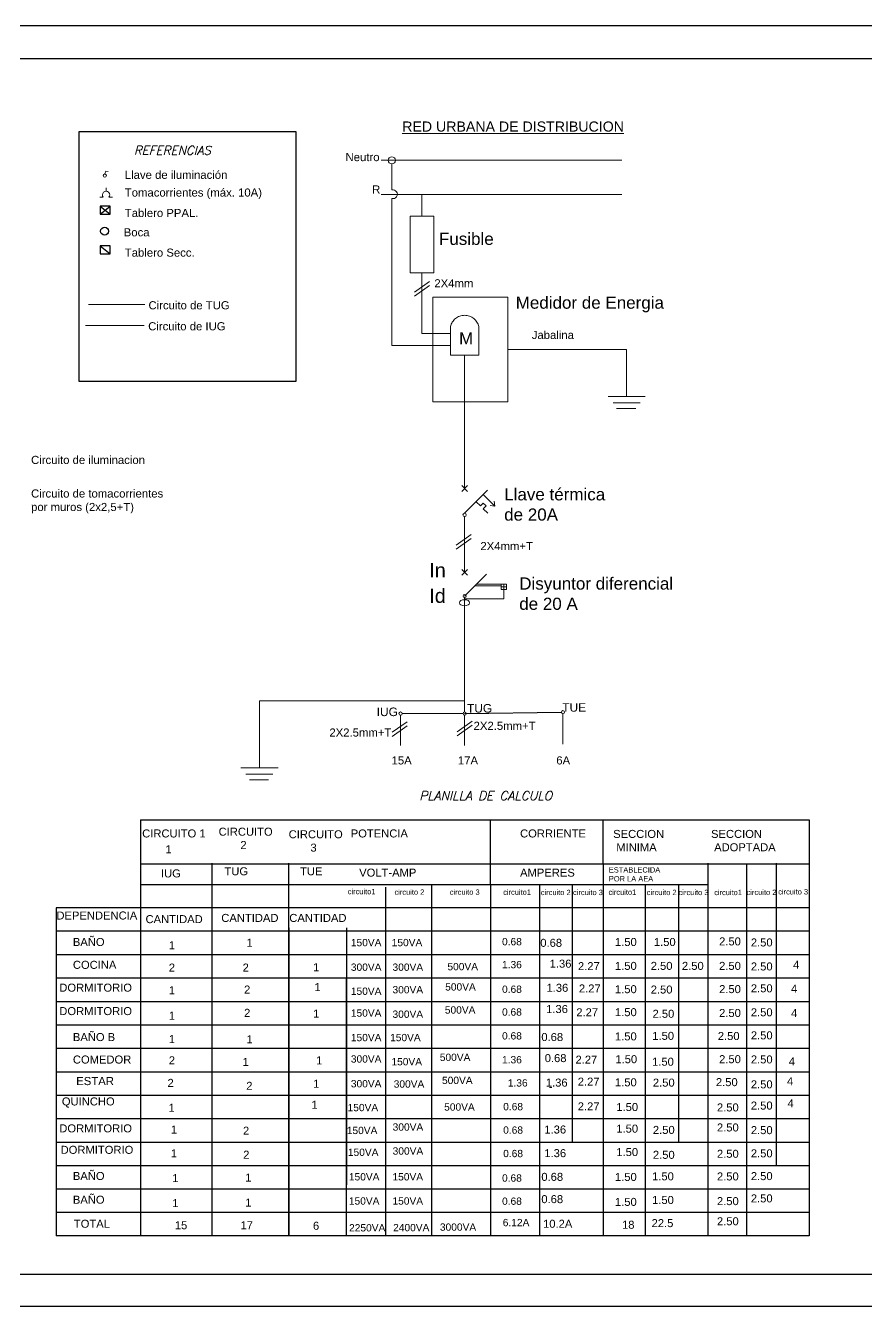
# Model space of a CAD drawing. Header units: millimetres. Extents: x 1356 to 2849, y 1307 to 1361.
# Drawn here: x 2808.37 to 2829.12, y 1326.13 to 1357.75 of the extents above; entities that cross this region are included whole.
import ezdxf

# ---------------------------------------------------------------- set-up
doc = ezdxf.new("R2010")
doc.units = ezdxf.units.MM
doc.linetypes.add('ACAD_ISO04W100', pattern=[30, 24, -3, 0, -3])
doc.linetypes.add('TRAZO_Y_PUNTO2', pattern=[12.7, 6.35, -3.175, 0, -3.175])
for name, color, linetype in [('Cosas', 7, 'ACAD_ISO04W100'), ('Iluminacion', 5, 'Continuous'), ('Instalaciones electricas', 1, 'Continuous'), ('subterranea', 7, 'TRAZO_Y_PUNTO2'), ('texto', 7, 'Continuous')]:
    doc.layers.add(name, color=color, linetype=linetype)
doc.layers.add('Linea Fina', color=8, linetype='Continuous', lineweight=9)
doc.styles.add('CALLES', font='italict.shx', dxfattribs={"height": 0.6})
doc.styles.get("Standard").update_dxf_attribs({"font": 'arial.ttf'})

msp = doc.modelspace()

# ---------------------------------------------------------------- linework, layer by layer
for p, q in [((2788.81505, 1357.7507), (2849.31057, 1357.7507)), ((2848.46555, 1356.92976), (2806.31057, 1356.92976)), ((2810.21196, 1353.29234), (2810.21196, 1353.09234)), ((2810.46196, 1353.29234), (2810.21196, 1353.29234)), ((2810.21196, 1353.09234), (2810.46196, 1353.29234)), ((2810.21196, 1353.29234), (2810.46196, 1353.09234)), ((2810.46196, 1353.09234), (2810.46196, 1353.29234)), ((2810.21196, 1353.09234), (2810.46196, 1353.09234)), ((2810.21196, 1352.3139), (2810.21196, 1352.1139)), ((2810.46196, 1352.3139), (2810.21196, 1352.3139)), ((2810.21196, 1352.3139), (2810.46196, 1352.1139)), ((2810.46196, 1352.1139), (2810.46196, 1352.3139)), ((2810.21196, 1352.1139), (2810.46196, 1352.1139)), ((2819.20399, 1340.76686), (2821.59137, 1340.80203)), ((2811.20739, 1338.1438), (2827.70517, 1338.1438)), ((2811.20739, 1338.1438), (2811.20739, 1327.87733)), ((2819.84146, 1336.55032), (2819.84146, 1338.1438)), ((2822.62509, 1337.05753), (2822.62509, 1338.1438)), ((2827.70517, 1338.1438), (2827.70517, 1327.87733)), ((2811.20739, 1337.05753), (2827.70517, 1337.05753)), ((2812.96358, 1337.07455), (2812.96358, 1327.87733)), ((2814.86299, 1327.87733), (2814.86299, 1337.07455)), ((2822.62509, 1337.05753), (2822.62509, 1336.55032)), ((2825.21651, 1335.97126), (2825.21651, 1337.07455)), ((2826.15675, 1337.05753), (2826.15675, 1327.87733)), ((2811.20739, 1336.55032), (2814.86299, 1336.55032)), ((2814.86299, 1336.55032), (2816.18035, 1336.55032)), ((2816.15641, 1336.55032), (2825.21651, 1336.55032)), ((2817.26116, 1327.87733), (2817.26116, 1336.48324)), ((2818.39453, 1327.87733), (2818.39453, 1336.55032)), ((2819.84146, 1336.55032), (2819.84146, 1327.87733)), ((2821.05147, 1336.55032), (2821.05147, 1327.87733)), ((2822.62509, 1336.55032), (2822.62509, 1327.87733)), ((2823.65723, 1336.55032), (2823.65723, 1327.87733)), ((2811.10806, 1335.97126), (2809.12632, 1335.97126)), ((2809.12632, 1335.97126), (2809.12632, 1327.87733)), ((2827.70517, 1335.97126), (2809.70259, 1335.97126)), ((2825.21651, 1327.87733), (2825.21651, 1335.97126)), ((2826.15675, 1335.98828), (2826.15675, 1335.97126)), ((2811.10806, 1335.39219), (2809.12632, 1335.39219)), ((2827.70517, 1335.39219), (2809.70259, 1335.39219)), ((2814.86299, 1335.48107), (2814.86299, 1327.87733)), ((2827.70517, 1334.81313), (2809.12632, 1334.81313)), ((2827.70517, 1334.23407), (2809.12632, 1334.23407)), ((2827.70517, 1333.655), (2809.12632, 1333.655)), ((2827.70517, 1333.07594), (2809.12632, 1333.07594)), ((2827.70517, 1332.49688), (2809.12632, 1332.49688)), ((2827.70517, 1331.91781), (2809.12632, 1331.91781)), ((2827.70517, 1331.33875), (2809.12632, 1331.33875)), ((2827.70517, 1330.75969), (2809.12632, 1330.75969)), ((2827.70517, 1330.18062), (2809.12632, 1330.18062)), ((2827.70517, 1329.60156), (2809.12632, 1329.60156)), ((2827.70517, 1329.02682), (2809.12632, 1329.02682)), ((2827.70517, 1328.45208), (2809.12632, 1328.45208)), ((2827.70517, 1327.87733), (2809.12632, 1327.87733)), ((2792.86412, 1326.9307), (2848.46555, 1326.9307)), ((2849.31057, 1326.1332), (2788.81505, 1326.1332))]:
    msp.add_line(p, q)
at = {"lineweight": 9}
for p, q in [((2817.14825, 1354.42574), (2823.08135, 1354.42574)), ((2817.40823, 1354.33725), (2817.40823, 1353.69289)), ((2817.14825, 1353.58248), (2817.44946, 1353.58248)), ((2817.44946, 1353.58248), (2823.08135, 1353.58248)), ((2817.44946, 1353.58248), (2817.44946, 1353.58248)), ((2817.44946, 1353.58248), (2817.44946, 1353.58248)), ((2818.15224, 1353.58248), (2818.15224, 1353.04938)), ((2817.40823, 1353.4832), (2817.40823, 1349.85556)), ((2818.33628, 1351.43248), (2817.9682, 1351.17003)), ((2818.33628, 1351.3327), (2817.9682, 1351.07025)), ((2818.15224, 1351.6467), (2818.15224, 1350.15336)), ((2818.15224, 1350.15336), (2818.85399, 1350.15336)), ((2817.40823, 1349.85556), (2818.85399, 1349.85556)), ((2820.2674, 1349.75726), (2823.20187, 1349.75726)), ((2823.20187, 1349.75726), (2823.20187, 1348.59837)), ((2819.20399, 1349.61933), (2819.20399, 1346.65265)), ((2823.20187, 1348.59837), (2822.74385, 1348.59837)), ((2823.65988, 1348.59837), (2823.20187, 1348.59837)), ((2822.86681, 1348.43968), (2823.53149, 1348.43968)), ((2822.95543, 1348.29957), (2823.4281, 1348.29957)), ((2819.20399, 1346.65265), (2819.20399, 1346.32372)), ((2819.2747, 1346.39443), (2819.13328, 1346.25301)), ((2819.2747, 1346.25301), (2819.13328, 1346.39443)), ((2819.20399, 1345.71447), (2819.77176, 1346.28224)), ((2819.48788, 1345.99835), (2819.59371, 1345.89252)), ((2819.59371, 1345.89252), (2819.66414, 1345.96294)), ((2819.66414, 1345.96294), (2819.73456, 1345.89252)), ((2819.6654, 1346.17587), (2819.95239, 1345.88888)), ((2819.95239, 1345.88888), (2819.93544, 1346.007)), ((2819.73456, 1345.89252), (2819.66414, 1345.82209)), ((2819.66414, 1345.82209), (2819.77487, 1345.71136)), ((2819.95239, 1345.88888), (2819.83427, 1345.90583)), ((2819.20399, 1345.6315), (2819.20399, 1344.694)), ((2819.36588, 1345.18717), (2818.9978, 1344.92472)), ((2819.36588, 1345.08739), (2818.9978, 1344.82494)), ((2819.20399, 1344.694), (2819.20399, 1344.25095)), ((2819.2747, 1344.32166), (2819.13328, 1344.18024)), ((2819.2747, 1344.18024), (2819.13328, 1344.32166)), ((2819.20399, 1343.66917), (2819.74586, 1344.21103)), ((2819.45884, 1343.92401), (2820.10786, 1343.92401)), ((2819.49284, 1343.95801), (2820.12577, 1343.95801)), ((2819.49284, 1343.95801), (2820.12577, 1343.95801)), ((2820.10786, 1343.95801), (2820.10786, 1343.83142)), ((2820.23444, 1343.95801), (2820.10786, 1343.95801)), ((2820.10786, 1343.89472), (2820.23444, 1343.89472)), ((2820.10786, 1343.83142), (2820.23444, 1343.83142)), ((2820.17115, 1343.83142), (2820.17115, 1343.95801)), ((2820.17115, 1343.83142), (2820.17115, 1343.60105)), ((2819.20399, 1343.62925), (2819.20399, 1342.13882)), ((2819.20399, 1343.60105), (2820.17115, 1343.60105)), ((2819.20399, 1342.13882), (2819.20399, 1340.80678)), ((2819.20399, 1341.07891), (2814.1415, 1341.07891)), ((2814.1415, 1341.07891), (2814.1415, 1339.4283)), ((2817.62416, 1340.72695), (2817.62416, 1339.97695)), ((2819.16408, 1340.76686), (2817.66408, 1340.76686)), ((2819.38804, 1340.58295), (2819.01995, 1340.3205)), ((2819.20399, 1340.72695), (2819.20399, 1339.97695)), ((2821.63128, 1340.76212), (2821.63128, 1340.01212)), ((2817.78605, 1340.56716), (2817.41797, 1340.30471)), ((2817.78605, 1340.46738), (2817.41797, 1340.20493)), ((2819.38804, 1340.48317), (2819.01995, 1340.22072)), ((2814.1415, 1339.4283), (2813.68349, 1339.4283)), ((2814.59952, 1339.4283), (2814.1415, 1339.4283)), ((2813.80644, 1339.26961), (2814.47113, 1339.26961)), ((2813.89507, 1339.12951), (2814.36773, 1339.12951))]:
    msp.add_line(p, q, dxfattribs=at)
at = {"lineweight": 0}
for q in [(2817.40823, 1353.58248), (2817.54512, 1353.58248)]:
    msp.add_line((2817.40823, 1353.58248), q, dxfattribs=at)
msp.add_lwpolyline([(2809.69286, 1355.13366), (2815.04104, 1355.13366), (2815.04104, 1348.96148), (2809.69286, 1348.96148)], close=True)
at = {"lineweight": 9}
for points in [[(2817.85875, 1353.04938), (2818.44573, 1353.04938), (2818.44573, 1351.6467), (2817.85875, 1351.6467)], [(2818.42055, 1351.04954), (2820.2674, 1351.04954), (2820.2674, 1348.46498), (2818.42055, 1348.46498)]]:
    msp.add_lwpolyline(points, close=True, dxfattribs=at)
for centre, radius in [((2817.40823, 1354.42574), 0.08849), ((2819.20399, 1345.67298), 0.04149), ((2819.20399, 1343.66917), 0.03991), ((2817.62416, 1340.76686), 0.03991), ((2819.20399, 1340.76686), 0.03991), ((2821.63128, 1340.80203), 0.03991)]:
    msp.add_circle(centre, radius, dxfattribs=at)
msp.add_circle((2810.32093, 1352.67648), 0.0984)
at = {"lineweight": 0}
msp.add_arc((2817.43664, 1353.58805), 0.10863, 254.844037, 105.155963, dxfattribs=at)
at = {"lineweight": 9}
msp.add_ellipse((2819.20095, 1343.50188), major_axis=(-0.12659, 0), ratio=0.60138583, dxfattribs=at)
at = {"layer": 'Cosas', "lineweight": 9}
for p, q in [((2818.85399, 1349.61933), (2818.85399, 1350.31933)), ((2819.55399, 1349.61933), (2819.55399, 1350.31933)), ((2818.85399, 1349.61933), (2819.55399, 1349.61933)), ((2820.23444, 1343.83142), (2820.23444, 1343.95801))]:
    msp.add_line(p, q, dxfattribs=at)
msp.add_arc((2819.20399, 1350.24058), 0.35875, 12.680383, 167.319617, dxfattribs=at)
at = {"layer": 'Linea Fina'}
for p, q in [((2810.32662, 1354.08768), (2810.35214, 1354.15594)), ((2810.35214, 1354.15594), (2810.41162, 1354.14699)), ((2810.35626, 1353.6633), (2810.35626, 1353.75017)), ((2810.28937, 1353.51366), (2810.20017, 1353.51366)), ((2810.51236, 1353.51366), (2810.42316, 1353.51366))]:
    msp.add_line(p, q, dxfattribs=at)
at = {"layer": 'Linea Fina', "color": 1}
msp.add_line((2809.92193, 1350.86246), (2811.31278, 1350.86246), dxfattribs=at)
at = {"layer": 'Linea Fina', "color": 5}
msp.add_line((2809.85239, 1350.34866), (2811.29887, 1350.34866), dxfattribs=at)
at = {"layer": 'Linea Fina'}
msp.add_circle((2810.32662, 1354.04807), 0.0396, dxfattribs=at)
msp.add_arc((2810.35626, 1353.57353), 0.08978, 318.172483, 221.827517, dxfattribs=at)
at = {"layer": 'subterranea'}
for points in [[(2816.29107, 1335.48107), (2816.29107, 1327.87733), (2816.29107, 1337.07455)], [(2826.89137, 1337.07455), (2826.89137, 1335.97126)], [(2821.85706, 1336.55032), (2821.85706, 1327.87733)], [(2824.48428, 1336.55032), (2824.48428, 1327.87733)], [(2826.89137, 1335.97126), (2826.89137, 1327.87733)]]:
    msp.add_lwpolyline(points, dxfattribs=at)

# ---------------------------------------------------------------- texts
at = {"style": 'CALLES'}
msp.add_text('REFERENCIAS', height=0.2154653, rotation=359.923471, dxfattribs=at).set_placement((2811.0427, 1354.56539))
at = {"lineweight": 0, "attachment_point": 1}
for s, insert, char_height, width in [('{\\LRED URBANA DE DISTRIBUCION}', (2817.66438, 1355.38417), 0.25, 6.3589822), ('Neutro', (2816.26582, 1354.60485), 0.2, 0.1783168), ('R', (2816.92272, 1353.80575), 0.2, 0.2255293), ('Fusible ', (2818.57135, 1352.63735), 0.3, 0.7100397), ('2X4mm ', (2818.45725, 1351.48971), 0.2, 0.7100397), ('Medidor de Energia', (2820.46506, 1351.06226), 0.3, 7.8760099), ('Jabalina', (2820.86066, 1350.21351), 0.2, 2.3412067), ('Llave térmica de 20A', (2820.18044, 1346.33069), 0.3, 2.5377144), ('2X4mm+T ', (2819.5931, 1345.00231), 0.2, 0.7100397), ('In ', (2818.33201, 1344.48127), 0.35, 0.7100397), ('Disyuntor diferencial  de 20 A', (2820.55214, 1344.12844), 0.3, 4.1623142), ('Id ', (2818.33201, 1343.85118), 0.35, 0.7100397), ('IUG', (2817.03443, 1340.91581), 0.210556, 0.373758), ('TUG', (2819.26241, 1341.00299), 0.210556, 0.373758), ('TUE', (2821.61284, 1341.02415), 0.210556, 0.373758), ('2X2.5mm+T ', (2815.86756, 1340.39963), 0.2, 0.7100397), ('2X2.5mm+T ', (2819.42508, 1340.56602), 0.2, 0.7100397), ('15A', (2817.4012, 1339.71144), 0.2, 0.7100397), ('17A', (2819.03822, 1339.71144), 0.2, 0.7100397), (' 6A', (2821.38806, 1339.71144), 0.2, 0.7100397)]:
    msp.add_mtext(s, dxfattribs=dict(at, insert=insert, char_height=char_height, width=width))
at = {"char_height": 0.2, "attachment_point": 1}
for s, insert, width in [('Llave de iluminación', (2810.81952, 1354.16774), 3.9011821), ('Tomacorrientes (máx. 10A)', (2810.81952, 1353.73032), 4.3243416), ('Tablero PPAL.', (2810.81952, 1353.2254), 4.00395), ('Boca', (2810.79328, 1352.74813), 3.9920439), ('Tablero Secc.', (2810.81952, 1352.24696), 4.00395), ('Circuito de TUG', (2811.40418, 1350.94696), 3.9011821), ('Circuito de IUG', (2811.39628, 1350.42859), 3.9011821)]:
    msp.add_mtext(s, dxfattribs=dict(at, insert=insert, width=width))
at = {"attachment_point": 1}
for s, width, insert, char_height in [('CIRCUITO 1', 4.9879183, (2811.24837, 1337.907), 0.197605), ('CIRCUITO\\P       2', 4.0697734, (2813.13432, 1337.95033), 0.197605), ('CIRCUITO\\P       3', 4.0697734, (2814.86299, 1337.88652), 0.197605), ('POTENCIA', 4.9879183, (2816.39428, 1337.907), 0.197605), ('CORRIENTE', 4.9879183, (2820.57227, 1337.907), 0.197605), ('SECCION\\P MINIMA', 4.9879183, (2822.86969, 1337.8953), 0.197605), ('SECCION\\P ADOPTADA', 4.9879183, (2825.28382, 1337.8953), 0.197605), ('1', 0.8343498, (2811.82108, 1337.51696), 0.19761), ('IUG', 1.0717086, (2811.71119, 1336.92066), 0.197605), ('TUG', 1.9495583, (2813.27858, 1336.97305), 0.197605), ('TUE', 1.9495583, (2815.14323, 1336.97305), 0.197605), ('VOLT-AMP', 4.9879183, (2816.6022, 1336.93971), 0.197605), ('AMPERES', 4.9879183, (2820.57227, 1336.93971), 0.197605), ('ESTABLECIDA \\PPOR LA AEA', 2.0225699, (2822.76275, 1336.97518), 0.1317368), (' circuito1', 1.6772201, (2816.26832, 1336.43933), 0.131737), (' circuito 2', 1.6772201, (2817.42271, 1336.42564), 0.1317368), (' circuito 3', 1.6772201, (2818.78744, 1336.42564), 0.1317368), (' circuito1', 1.6772201, (2820.10427, 1336.42463), 0.131737), (' circuito 2', 1.6772201, (2821.0332, 1336.41788), 0.1317368), (' circuito 3', 1.6772201, (2821.82703, 1336.41788), 0.1317368), (' circuito1', 1.6772201, (2822.70263, 1336.42463), 0.131737), (' circuito 2', 1.6772201, (2823.64605, 1336.41788), 0.1317368), (' circuito 3', 1.6772201, (2824.43272, 1336.41788), 0.1317368), (' circuito1', 1.6772201, (2825.31107, 1336.41711), 0.131737), (' circuito 2', 1.6772201, (2826.11016, 1336.42014), 0.1317368), (' circuito 3', 1.6772201, (2826.89137, 1336.43379), 0.1317368), ('DEPENDENCIA', 4.0859831, (2809.13249, 1335.8814), 0.1976052), ('CANTIDAD', 3.7304926, (2811.33096, 1335.79157), 0.197605), ('CANTIDAD', 3.7304926, (2813.20052, 1335.82161), 0.197605), ('CANTIDAD', 3.7304926, (2814.87845, 1335.82161), 0.197605), ('BAÑO', 4.2712867, (2809.53827, 1335.22776), 0.197605), ('   1', 1.2683214, (2813.59041, 1335.20879), 0.197605), ('   150VA', 1.2683214, (2816.18747, 1335.20439), 0.18), ('   150VA', 1.2683214, (2817.19527, 1335.20439), 0.18), ('0.68', 1.2135657, (2820.12715, 1335.22736), 0.18), ('0.68', 1.2135657, (2821.07123, 1335.20696), 0.197605), ('1.50', 1.2135657, (2822.9134, 1335.22736), 0.197605), ('1.50', 1.2135657, (2823.87365, 1335.22736), 0.197605), ('2.50', 1.2135657, (2825.48304, 1335.24215), 0.197605), ('2.50', 1.2135657, (2826.26639, 1335.21619), 0.197605), ('   1', 1.2683214, (2811.67428, 1335.14738), 0.197605), ('COCINA', 4.2712867, (2809.53827, 1334.66387), 0.197605), ('   2', 1.2683214, (2811.67428, 1334.5958), 0.197605), ('  2', 1.2683214, (2813.57307, 1334.5958), 0.197605), ('   1', 1.2683214, (2815.23473, 1334.60591), 0.197605), ('   300VA', 1.2683214, (2816.18747, 1334.59756), 0.18), ('   300VA', 1.2683214, (2817.21525, 1334.59756), 0.18), ('   500VA', 1.2683214, (2818.56999, 1334.61144), 0.18), ('1.36', 1.2135657, (2820.12715, 1334.66042), 0.18), ('1.36', 1.2135657, (2821.30251, 1334.69196), 0.197605), ('2.27', 0.8025735, (2822.0008, 1334.6311), 0.197605), ('1.50', 1.2135657, (2822.9134, 1334.63777), 0.197605), ('2.50', 1.2135657, (2823.79623, 1334.63777), 0.197605), ('2.50', 1.2135657, (2824.5659, 1334.63777), 0.197605), ('2.50', 1.2135657, (2825.48304, 1334.63777), 0.197605), ('2.50', 1.2135657, (2826.26639, 1334.62362), 0.197605), ('  4', 1.2135657, (2827.1547, 1334.66424), 0.197605), (' DORMITORIO', 4.2712867, (2809.12632, 1334.10028), 0.1976052), ('   1', 1.2683214, (2811.67428, 1334.03545), 0.197605), ('  2', 1.2683214, (2813.60922, 1334.05377), 0.197605), ('   1', 1.2683214, (2815.26733, 1334.11416), 0.197605), ('   150VA', 1.2683214, (2816.18747, 1334.00377), 0.18), ('   300VA', 1.2683214, (2817.21525, 1334.04183), 0.18), ('   500VA', 1.2683214, (2818.51493, 1334.11003), 0.18), ('0.68', 1.2135657, (2820.12715, 1334.053), 0.18), ('1.36', 1.2135657, (2821.22431, 1334.09678), 0.197605), ('2.27', 0.8025735, (2822.02431, 1334.08065), 0.197605), ('1.50', 1.2135657, (2822.9134, 1334.0625), 0.197605), ('2.50', 1.2135657, (2823.79623, 1334.05368), 0.197605), ('2.50', 1.2135657, (2825.48304, 1334.06435), 0.197605), ('2.50', 1.2135657, (2826.26639, 1334.08376), 0.197605), ('  4', 1.2135657, (2827.10308, 1334.07386), 0.197605), (' DORMITORIO', 4.2712867, (2809.12632, 1333.52166), 0.1976052), ('   1', 1.2683214, (2811.67428, 1333.40793), 0.197605), ('  2', 1.2683214, (2813.60922, 1333.4787), 0.197605), ('   1', 1.2683214, (2815.23473, 1333.45859), 0.197605), ('   150VA', 1.2683214, (2816.18747, 1333.46439), 0.18), ('   300VA', 1.2683214, (2817.21525, 1333.43707), 0.18), ('   500VA', 1.2683214, (2818.50629, 1333.54074), 0.18), ('0.68', 1.2135657, (2820.12715, 1333.49057), 0.18), ('1.36', 1.2135657, (2821.21526, 1333.57235), 0.197605), ('2.27', 0.8025735, (2821.95986, 1333.49203), 0.197605), ('1.50', 1.2135657, (2822.9134, 1333.49524), 0.197605), ('2.50', 1.2135657, (2823.8403, 1333.45529), 0.197605), ('2.50', 1.2135657, (2825.48304, 1333.47577), 0.197605), ('2.50', 1.2135657, (2826.26639, 1333.49208), 0.197605), ('  4', 1.2135657, (2827.10542, 1333.4712), 0.197605), ('BAÑO B', 4.2712867, (2809.53827, 1332.88059), 0.197605), ('   1', 1.2683214, (2811.67428, 1332.83113), 0.197605), ('   1', 1.2683214, (2813.59041, 1332.82419), 0.197605), ('   150VA', 1.2683214, (2816.18747, 1332.85963), 0.18), ('   150VA', 1.2683214, (2817.15534, 1332.85963), 0.18), ('0.68', 1.2135657, (2820.12715, 1332.90181), 0.18), ('0.68', 1.2135657, (2821.09751, 1332.88141), 0.197605), ('1.50', 1.2135657, (2822.9134, 1332.89749), 0.197605), ('1.50', 1.2135657, (2823.8342, 1332.91059), 0.197605), ('2.50', 1.2135657, (2825.45104, 1332.90629), 0.197605), ('2.50', 1.2135657, (2826.26639, 1332.92259), 0.197605), ('   500VA', 1.2683214, (2818.3821, 1332.371), 0.18), ('0.68', 1.2135657, (2821.18102, 1332.36107), 0.197605), ('COMEDOR', 4.2712867, (2809.53827, 1332.32552), 0.197605), ('   2', 1.2683214, (2811.67428, 1332.30587), 0.197605), ('  1', 1.2683214, (2813.57307, 1332.2685), 0.197605), ('   1', 1.2683214, (2815.30908, 1332.30467), 0.197605), ('   300VA', 1.2683214, (2816.18747, 1332.33092), 0.18), ('   150VA', 1.2683214, (2817.1888, 1332.26381), 0.18), ('1.36', 1.2135657, (2820.12715, 1332.31198), 0.18), ('2.27', 0.8025735, (2821.94004, 1332.32315), 0.197605), ('1.50', 1.2135657, (2822.9241, 1332.33465), 0.197605), ('1.50', 1.2135657, (2823.82959, 1332.27195), 0.197605), ('2.50', 1.2135657, (2825.48304, 1332.33465), 0.197605), ('2.50', 1.2135657, (2826.26639, 1332.32874), 0.197605), ('  4', 1.2135657, (2827.04925, 1332.2795), 0.197605), ('ESTAR', 1.834328, (2809.62084, 1331.79598), 0.2), ('   2', 1.2683214, (2811.64365, 1331.7494), 0.197605), ('   500VA', 1.2683214, (2818.43684, 1331.80302), 0.18), ('1.36', 1.2135657, (2820.26928, 1331.74034), 0.18), ('1.36', 1.2135657, (2821.20857, 1331.75683), 0.197605), ('2.27', 0.8025735, (2821.99548, 1331.77989), 0.197605), ('1.50', 1.2135657, (2822.9134, 1331.76297), 0.197605), ('2.50', 1.2135657, (2823.84944, 1331.75621), 0.197605), ('2.50', 1.2135657, (2825.40416, 1331.7678), 0.197605), ('  4', 1.2135657, (2827.00448, 1331.79172), 0.197605), ('2', 0.4543962, (2813.81604, 1331.67672), 0.19761), ('   1', 1.2683214, (2815.23572, 1331.72832), 0.197605), ('   300VA', 1.2683214, (2816.18747, 1331.72004), 0.18), ('   300VA', 1.2683214, (2817.24466, 1331.71308), 0.18), ('-', 0.4543962, (2821.28025, 1331.65632), 0.19761), ('2.50', 1.2135657, (2826.26639, 1331.71307), 0.197605), ('QUINCHO', 2.5039559, (2809.26604, 1331.29137), 0.197605), ('   1', 1.2683214, (2811.66647, 1331.13417), 0.197605), ('   1', 1.2683214, (2815.19382, 1331.20967), 0.197605), ('   150VA', 1.2683214, (2816.10659, 1331.13147), 0.18), ('   500VA', 1.2683214, (2818.48953, 1331.14542), 0.18), ('0.68', 1.2135657, (2820.15544, 1331.15497), 0.18), ('2.27', 0.8025735, (2821.99548, 1331.16981), 0.197605), ('1.50', 1.2135657, (2822.94726, 1331.15373), 0.197605), ('2.50', 1.2135657, (2825.42991, 1331.14363), 0.197605), ('2.50', 1.2135657, (2826.26639, 1331.1899), 0.197605), ('  4', 1.2135657, (2827.01768, 1331.24529), 0.197605), (' DORMITORIO', 4.2712867, (2809.12632, 1330.62635), 0.1976052), ('   1', 1.2683214, (2811.72653, 1330.59816), 0.197605), ('  2', 1.2683214, (2813.58206, 1330.56913), 0.197605), ('   150VA', 1.2683214, (2816.08739, 1330.56628), 0.18), ('   300VA', 1.2683214, (2817.21843, 1330.65093), 0.18), ('0.68', 1.2135657, (2820.15544, 1330.57591), 0.18), ('1.36', 1.2135657, (2821.1713, 1330.59806), 0.197605), ('1.50', 1.2135657, (2822.94726, 1330.62022), 0.197605), ('2.50', 1.2135657, (2823.84944, 1330.58841), 0.197605), ('2.50', 1.2135657, (2825.42991, 1330.64926), 0.197605), ('2.50', 1.2135657, (2826.26639, 1330.58295), 0.197605), ('DORMITORIO ', 4.2712867, (2809.23558, 1330.09721), 0.1976052), ('   1', 1.2683214, (2811.72469, 1330.00971), 0.197605), ('  2', 1.2683214, (2813.58678, 1329.97622), 0.197605), ('   150VA', 1.2683214, (2816.11393, 1330.02731), 0.18), ('   300VA', 1.2683214, (2817.21843, 1330.05894), 0.18), ('0.68', 1.2135657, (2820.15544, 1329.99685), 0.18), ('1.36', 1.2135657, (2821.1713, 1330.01499), 0.197605), ('1.50', 1.2135657, (2822.94726, 1330.04207), 0.197605), ('2.50', 1.2135657, (2823.84944, 1329.97339), 0.197605), ('2.50', 1.2135657, (2825.42991, 1329.99951), 0.197605), ('2.50', 1.2135657, (2826.26639, 1330.00984), 0.197605), ('BAÑO', 4.2712867, (2809.53827, 1329.45153), 0.197605), ('   1', 1.2683214, (2811.75792, 1329.39791), 0.197605), ('   1', 1.2683214, (2813.55989, 1329.4104), 0.197605), ('   150VA', 1.2683214, (2816.13845, 1329.42213), 0.18), ('   150VA', 1.2683214, (2817.21437, 1329.42231), 0.18), ('0.68', 1.2135657, (2820.12715, 1329.39242), 0.18), ('0.68', 1.2135657, (2821.09751, 1329.42915), 0.197605), ('1.50', 1.2135657, (2822.9134, 1329.42754), 0.197605), ('1.50', 1.2135657, (2823.82959, 1329.44239), 0.197605), ('2.50', 1.2135657, (2825.42991, 1329.44035), 0.197605), ('2.50', 1.2135657, (2826.26639, 1329.4482), 0.197605), ('BAÑO', 4.2712867, (2809.53827, 1328.86564), 0.197605), ('2.50', 1.2135657, (2826.26639, 1328.89802), 0.197605), ('   1', 1.2683214, (2811.75792, 1328.78044), 0.197605), ('   1', 1.2683214, (2813.55989, 1328.79294), 0.197605), ('   150VA', 1.2683214, (2816.13845, 1328.82527), 0.18), ('   150VA', 1.2683214, (2817.21437, 1328.82546), 0.18), ('0.68', 1.2135657, (2820.12715, 1328.82075), 0.18), ('0.68', 1.2135657, (2821.09751, 1328.87937), 0.197605), ('1.50', 1.2135657, (2822.9134, 1328.81136), 0.197605), ('1.50', 1.2135657, (2823.82959, 1328.85917), 0.197605), ('2.50', 1.2135657, (2825.42991, 1328.8304), 0.197605), ('TOTAL', 4.2712867, (2809.56256, 1328.27217), 0.197605), ('6.12A', 1.174144, (2820.14524, 1328.29253), 0.18), ('10.2A', 1.174144, (2821.13993, 1328.27213), 0.197605), ('2.50', 1.2135657, (2825.42991, 1328.3334), 0.197605), ('15', 1.258452, (2812.05427, 1328.23477), 0.197605), (' 17', 1.2683214, (2813.59736, 1328.23481), 0.197605), (' 6', 1.2683214, (2815.38494, 1328.22234), 0.197605), ('2250VA', 1.4631233, (2816.3528, 1328.16329), 0.18), ('2400VA', 1.4631233, (2817.44031, 1328.16814), 0.18), ('3000VA', 1.4631233, (2818.59449, 1328.18051), 0.18)]:
    msp.add_mtext_dynamic_manual_height_columns(s, width=width, gutter_width=12.5, heights=[0], dxfattribs=dict(at, insert=insert, char_height=char_height))
at = {"layer": 'Cosas', "lineweight": 9, "insert": (2819.06707, 1350.18233), "char_height": 0.3, "width": 1.2750507, "attachment_point": 1}
msp.add_mtext('M', dxfattribs=at)
at = {"layer": 'Iluminacion', "char_height": 0.2, "attachment_point": 1}
for s, insert, width in [('{\\C7;Circuito de iluminacion}', (2808.50672, 1347.12921), 3.161254), ('{\\C7;Circuito de tomacorrientes por muros (2x2,5+T)}', (2808.50672, 1346.30067), 3.5468662)]:
    msp.add_mtext(s, dxfattribs=dict(at, insert=insert, width=width))
at = {"layer": 'Instalaciones electricas', "attachment_point": 1}
for s, insert, char_height in [('{\\C7;  22.5}', (2823.66411, 1328.28744), 0.1976052), ('{\\C7;18}', (2823.08813, 1328.24754), 0.197605)]:
    msp.add_mtext_dynamic_manual_height_columns(s, width=1.035751, gutter_width=12.5, heights=[0], dxfattribs=dict(at, insert=insert, char_height=char_height))
at = {"layer": 'texto', "insert": (2817.78567, 1338.85046), "char_height": 0.2634736, "width": 5.9223383, "attachment_point": 1, "style": 'CALLES'}
msp.add_mtext('{\\H0.83333x;  PLANILLA DE CALCULO}                                               ', dxfattribs=at)

doc.saveas('drawing.dxf')
